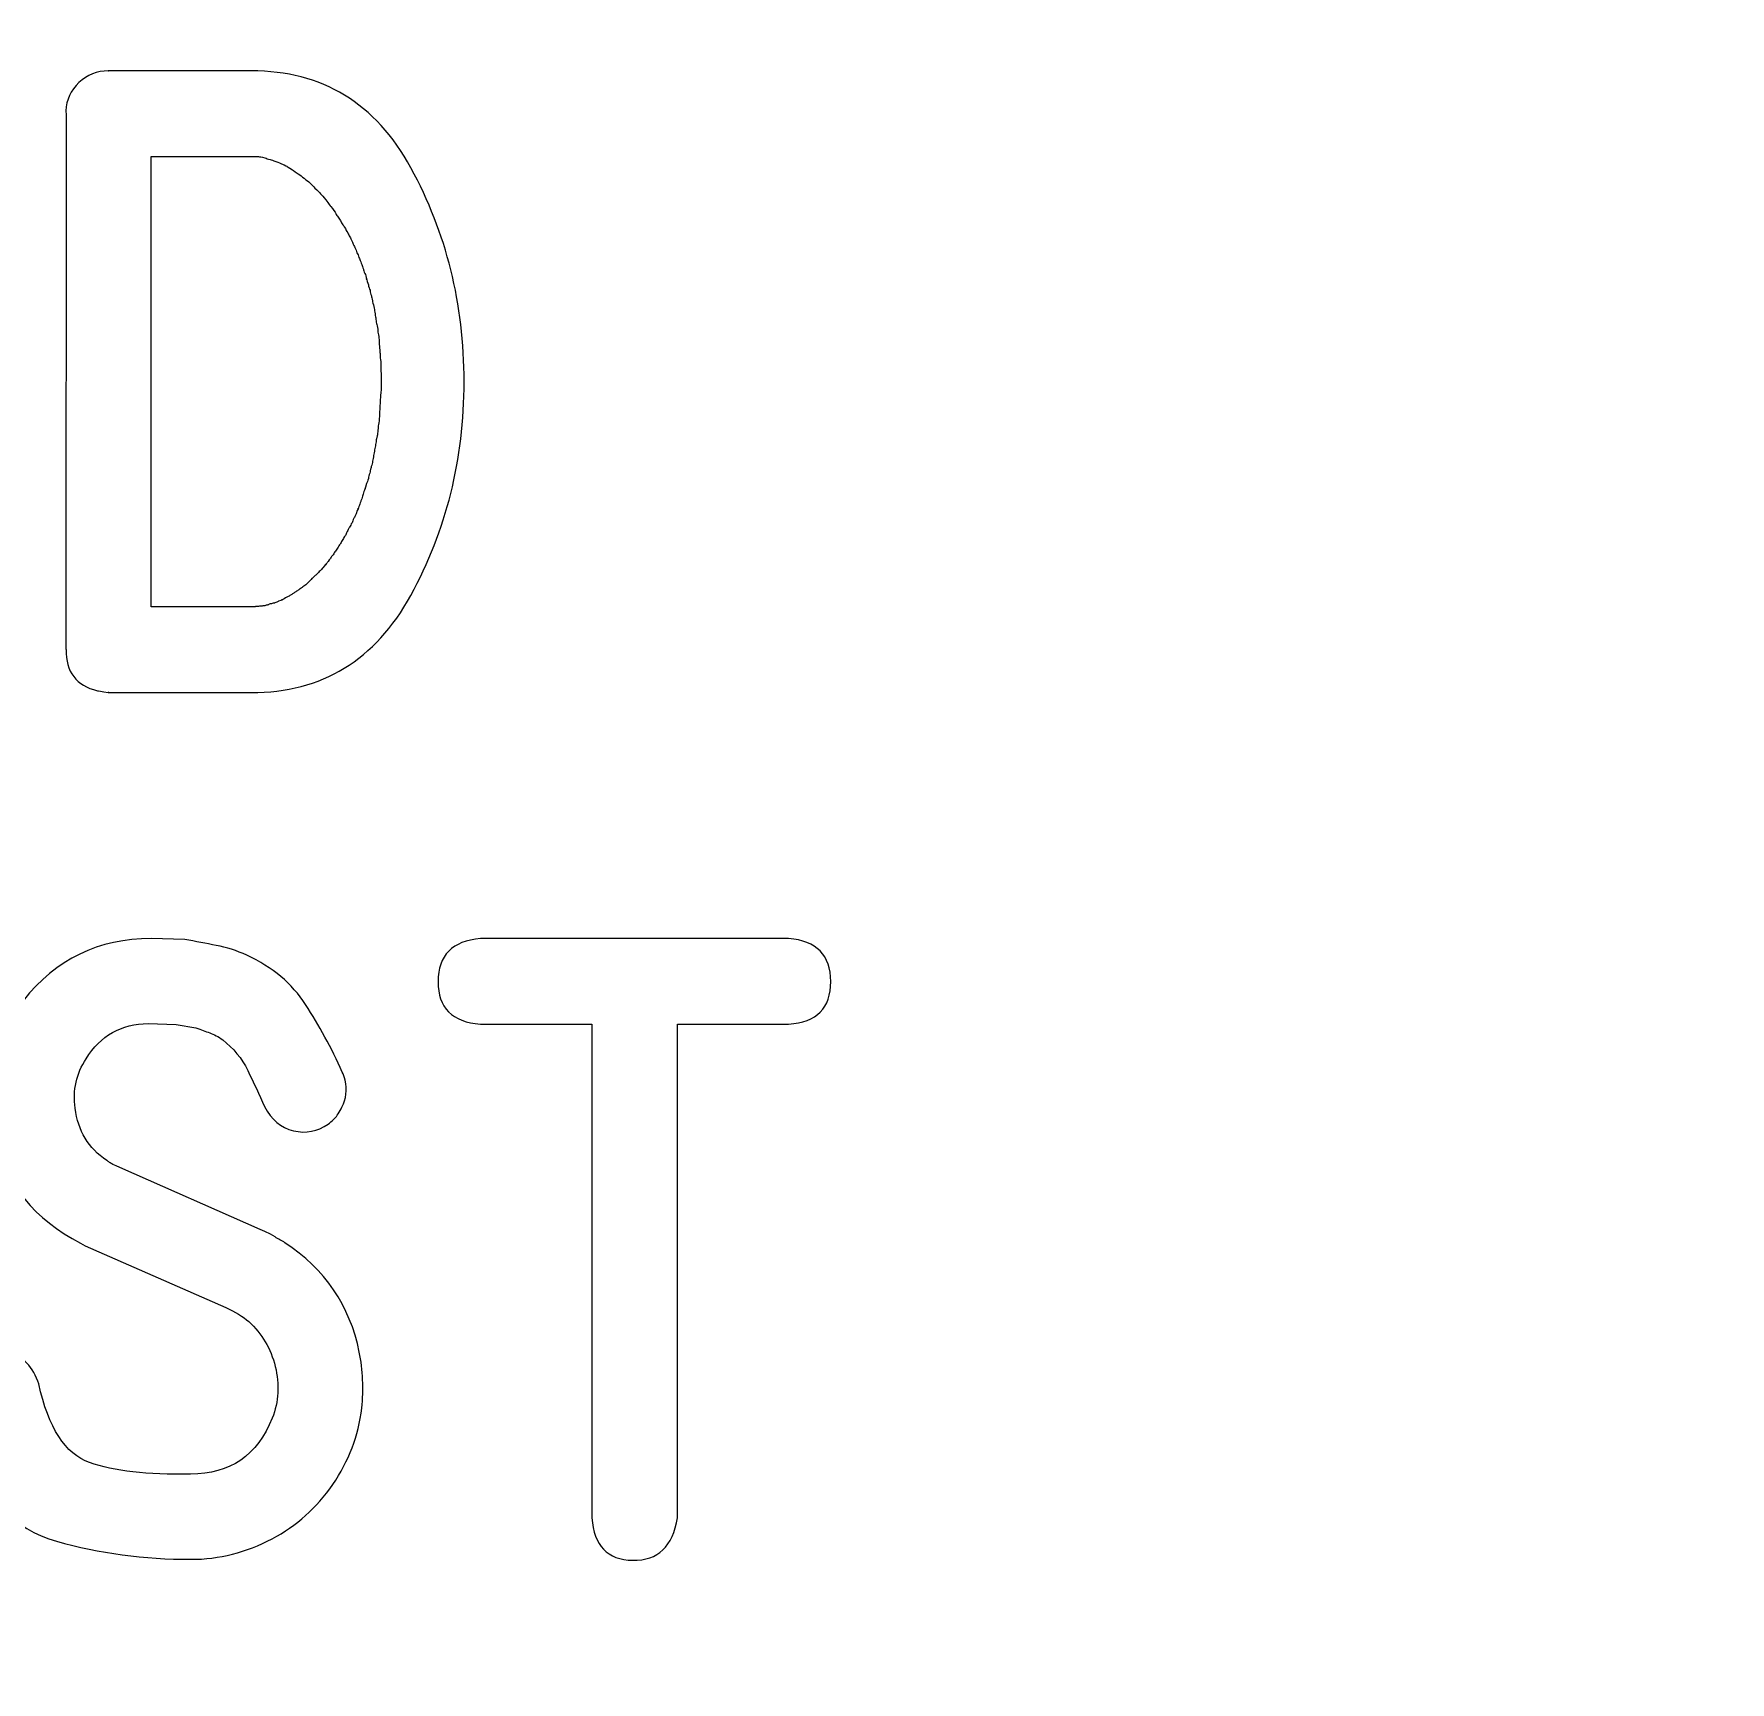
# Model space of a CAD drawing. Header units: millimetres. Extents: x -288 to 359, y -150 to 98.
# Drawn here: x -52.86 to -44.2, y 62.81 to 71.23 of the extents above; entities that cross this region are included whole.
import ezdxf

# ---------------------------------------------------------------- set-up
doc = ezdxf.new("R2010")
doc.units = ezdxf.units.MM
doc.header["$MEASUREMENT"] = 0
doc.layers.add('Cut', color=7, linetype='Continuous', plot=False)
doc.layers.add('Engrave', color=7, linetype='Continuous')

msp = doc.modelspace()

# ---------------------------------------------------------------- linework, layer by layer
at = {"layer": 'Cut', "color": 250, "lineweight": 9}
msp.add_open_spline([(-125.3294, 95.8698), (-125.5948, 95.8696), (-125.8492, 95.764), (-126.0368, 95.5762), (-126.0368, 95.5762), (-126.2243, 95.3885), (-126.3296, 95.1352), (-126.3294, 94.8698), (-126.3294, 94.8698), (-126.3294, 94.8698), (-126.3294, 90.3823), (-126.3294, 90.3823), (-126.3294, 90.3823), (-126.3292, 90.1169), (-126.2236, 89.8624), (-126.0359, 89.6749), (-126.0359, 89.6749), (-125.8481, 89.4874), (-125.5948, 89.3821), (-125.3294, 89.3823), (-125.3294, 89.3823), (-125.3294, 89.3823), (-122.8669, 89.3823), (-122.8669, 89.3823), (-122.8669, 89.3823), (-120.5447, 89.3823), (-118.3988, 88.1434), (-117.2377, 86.1323), (-117.2377, 86.1323), (-116.0766, 84.1212), (-116.0766, 81.6434), (-117.2377, 79.6323), (-117.2377, 79.6323), (-118.3988, 77.6212), (-120.5447, 76.3823), (-122.8669, 76.3823), (-122.8669, 76.3823), (-122.8669, 76.3823), (-125.3294, 76.3823), (-125.3294, 76.3823), (-125.3294, 76.3823), (-125.5948, 76.3821), (-125.8492, 76.2765), (-126.0368, 76.0887), (-126.0368, 76.0887), (-126.2243, 75.901), (-126.3296, 75.6477), (-126.3294, 75.3823), (-126.3294, 75.3823), (-126.3294, 75.3823), (-126.3294, 23.7073), (-126.3294, 23.7073), (-126.3294, 23.7073), (-126.3292, 23.4419), (-126.2236, 23.1874), (-126.0359, 22.9999), (-126.0359, 22.9999), (-125.8481, 22.8124), (-125.5948, 22.7071), (-125.3294, 22.7073), (-125.3294, 22.7073), (-125.3294, 22.7073), (-122.8669, 22.7073), (-122.8669, 22.7073), (-122.8669, 22.7073), (-120.5447, 22.7073), (-118.3988, 21.4684), (-117.2377, 19.4573), (-117.2377, 19.4573), (-116.0766, 17.4462), (-116.0766, 14.9684), (-117.2377, 12.9573), (-117.2377, 12.9573), (-118.3988, 10.9462), (-120.5447, 9.7073), (-122.8669, 9.7073), (-122.8669, 9.7073), (-122.8669, 9.7073), (-125.3294, 9.7073), (-125.3294, 9.7073), (-125.3294, 9.7073), (-125.5948, 9.7071), (-125.8492, 9.6015), (-126.0368, 9.4137), (-126.0368, 9.4137), (-126.2243, 9.226), (-126.3296, 8.9727), (-126.3294, 8.7073), (-126.3294, 8.7073), (-126.3294, 8.7073), (-126.3294, -62.0177), (-126.3294, -62.0177), (-126.3294, -62.0177), (-126.3292, -62.2831), (-126.2236, -62.5376), (-126.0359, -62.7251), (-126.0359, -62.7251), (-125.8481, -62.9126), (-125.5948, -63.0179), (-125.3294, -63.0177), (-125.3294, -63.0177), (-125.3294, -63.0177), (-122.8669, -63.0177), (-122.8669, -63.0177), (-122.8669, -63.0177), (-120.5447, -63.0177), (-118.3988, -64.2566), (-117.2377, -66.2677), (-117.2377, -66.2677), (-116.0766, -68.2788), (-116.0766, -70.7566), (-117.2377, -72.7677), (-117.2377, -72.7677), (-118.3988, -74.7788), (-120.5447, -76.0177), (-122.8669, -76.0177), (-122.8669, -76.0177), (-122.8669, -76.0177), (-125.3294, -76.0177), (-125.3294, -76.0177), (-125.3294, -76.0177), (-125.5948, -76.0179), (-125.8492, -76.1235), (-126.0368, -76.3113), (-126.0368, -76.3113), (-126.2243, -76.499), (-126.3296, -76.7523), (-126.3294, -77.0177), (-126.3294, -77.0177), (-126.3294, -77.0177), (-126.3294, -128.6927), (-126.3294, -128.6927), (-126.3294, -128.6927), (-126.3292, -128.9581), (-126.2236, -129.2126), (-126.0359, -129.4001), (-126.0359, -129.4001), (-125.8481, -129.5876), (-125.5948, -129.6929), (-125.3294, -129.6927), (-125.3294, -129.6927), (-125.3294, -129.6927), (-122.8669, -129.6927), (-122.8669, -129.6927), (-122.8669, -129.6927), (-120.5447, -129.6927), (-118.3988, -130.9316), (-117.2377, -132.9427), (-117.2377, -132.9427), (-116.0766, -134.9538), (-116.0766, -137.4316), (-117.2377, -139.4427), (-117.2377, -139.4427), (-118.3988, -141.4538), (-120.5447, -142.6927), (-122.8669, -142.6927), (-122.8669, -142.6927), (-122.8669, -142.6927), (-125.3294, -142.6927), (-125.3294, -142.6927), (-125.3294, -142.6927), (-125.5948, -142.6929), (-125.8492, -142.7985), (-126.0368, -142.9863), (-126.0368, -142.9863), (-126.2243, -143.174), (-126.3296, -143.4273), (-126.3294, -143.6927), (-126.3294, -143.6927), (-126.3294, -143.6927), (-126.3294, -148.1802), (-126.3294, -148.1802), (-126.3294, -148.1802), (-126.3292, -148.4456), (-126.2236, -148.7001), (-126.0359, -148.8876), (-126.0359, -148.8876), (-125.8481, -149.0751), (-125.5948, -149.1804), (-125.3294, -149.1802), (-125.3294, -149.1802), (-125.3294, -149.1802), (16.1206, -149.1802), (16.1206, -149.1802), (16.1206, -149.1802), (16.386, -149.1801), (16.6404, -149.0745), (16.828, -148.8867), (16.828, -148.8867), (17.0155, -148.6989), (17.1208, -148.4456), (17.1206, -148.1802), (17.1206, -148.1802), (17.1206, -148.1802), (17.1206, -143.6927), (17.1206, -143.6927), (17.1206, -143.6927), (17.1204, -143.4273), (17.0149, -143.1729), (16.8271, -142.9854), (16.8271, -142.9854), (16.6393, -142.7978), (16.386, -142.6926), (16.1206, -142.6927), (16.1206, -142.6927), (16.1206, -142.6927), (13.6581, -142.6927), (13.6581, -142.6927), (13.6581, -142.6927), (11.3359, -142.6927), (9.1901, -141.4538), (8.029, -139.4427), (8.029, -139.4427), (6.8678, -137.4316), (6.8678, -134.9538), (8.029, -132.9427), (8.029, -132.9427), (9.1901, -130.9316), (11.3359, -129.6927), (13.6581, -129.6927), (13.6581, -129.6927), (13.6581, -129.6927), (16.1206, -129.6927), (16.1206, -129.6927), (16.1206, -129.6927), (16.386, -129.6926), (16.6404, -129.587), (16.828, -129.3992), (16.828, -129.3992), (17.0155, -129.2114), (17.1208, -128.9581), (17.1206, -128.6927), (17.1206, -128.6927), (17.1206, -128.6927), (17.1206, -77.0177), (17.1206, -77.0177), (17.1206, -77.0177), (17.1204, -76.7523), (17.0149, -76.4979), (16.8271, -76.3104), (16.8271, -76.3104), (16.6393, -76.1228), (16.386, -76.0176), (16.1206, -76.0177), (16.1206, -76.0177), (16.1206, -76.0177), (13.6581, -76.0177), (13.6581, -76.0177), (13.6581, -76.0177), (11.3359, -76.0177), (9.1901, -74.7788), (8.029, -72.7677), (8.029, -72.7677), (6.8678, -70.7566), (6.8678, -68.2788), (8.029, -66.2677), (8.029, -66.2677), (9.1901, -64.2566), (11.3359, -63.0177), (13.6581, -63.0177), (13.6581, -63.0177), (13.6581, -63.0177), (16.1206, -63.0177), (16.1206, -63.0177), (16.1206, -63.0177), (16.386, -63.0176), (16.6404, -62.912), (16.828, -62.7242), (16.828, -62.7242), (17.0155, -62.5364), (17.1208, -62.2831), (17.1206, -62.0177), (17.1206, -62.0177), (17.1206, -62.0177), (17.1206, 8.7073), (17.1206, 8.7073), (17.1206, 8.7073), (17.1204, 8.9727), (17.0149, 9.2271), (16.8271, 9.4146), (16.8271, 9.4146), (16.6393, 9.6022), (16.386, 9.7074), (16.1206, 9.7073), (16.1206, 9.7073), (16.1206, 9.7073), (13.6581, 9.7073), (13.6581, 9.7073), (13.6581, 9.7073), (11.3359, 9.7073), (9.1901, 10.9462), (8.029, 12.9573), (8.029, 12.9573), (6.8678, 14.9684), (6.8678, 17.4462), (8.029, 19.4573), (8.029, 19.4573), (9.1901, 21.4684), (11.3359, 22.7073), (13.6581, 22.7073), (13.6581, 22.7073), (13.6581, 22.7073), (16.1206, 22.7073), (16.1206, 22.7073), (16.1206, 22.7073), (16.386, 22.7074), (16.6404, 22.813), (16.828, 23.0008), (16.828, 23.0008), (17.0155, 23.1886), (17.1208, 23.4419), (17.1206, 23.7073), (17.1206, 23.7073), (17.1206, 23.7073), (17.1206, 75.3823), (17.1206, 75.3823), (17.1206, 75.3823), (17.1204, 75.6477), (17.0149, 75.9021), (16.8271, 76.0896), (16.8271, 76.0896), (16.6393, 76.2772), (16.386, 76.3824), (16.1206, 76.3823), (16.1206, 76.3823), (16.1206, 76.3823), (13.6581, 76.3823), (13.6581, 76.3823), (13.6581, 76.3823), (11.3359, 76.3823), (9.1901, 77.6212), (8.029, 79.6323), (8.029, 79.6323), (6.8678, 81.6434), (6.8678, 84.1212), (8.029, 86.1323), (8.029, 86.1323), (9.1901, 88.1434), (11.3359, 89.3823), (13.6581, 89.3823), (13.6581, 89.3823), (13.6581, 89.3823), (16.1206, 89.3823), (16.1206, 89.3823), (16.1206, 89.3823), (16.386, 89.3824), (16.6404, 89.488), (16.828, 89.6758), (16.828, 89.6758), (17.0155, 89.8636), (17.1208, 90.1169), (17.1206, 90.3823), (17.1206, 90.3823), (17.1206, 90.3823), (17.1206, 94.8698), (17.1206, 94.8698), (17.1206, 94.8698), (17.1204, 95.1352), (17.0149, 95.3896), (16.8271, 95.5771), (16.8271, 95.5771), (16.6393, 95.7647), (16.386, 95.8699), (16.1206, 95.8698), (16.1206, 95.8698), (16.1206, 95.8698), (-125.3294, 95.8698), (-125.3294, 95.8698)], degree=3, knots=[0, 0, 0, 0, 0.010753, 0.010753, 0.010753, 0.010753, 0.021505, 0.021505, 0.021505, 0.021505, 0.032258, 0.032258, 0.032258, 0.032258, 0.043011, 0.043011, 0.043011, 0.043011, 0.053763, 0.053763, 0.053763, 0.053763, 0.064516, 0.064516, 0.064516, 0.064516, 0.075269, 0.075269, 0.075269, 0.075269, 0.086022, 0.086022, 0.086022, 0.086022, 0.096774, 0.096774, 0.096774, 0.096774, 0.107527, 0.107527, 0.107527, 0.107527, 0.11828, 0.11828, 0.11828, 0.11828, 0.129032, 0.129032, 0.129032, 0.129032, 0.139785, 0.139785, 0.139785, 0.139785, 0.150538, 0.150538, 0.150538, 0.150538, 0.16129, 0.16129, 0.16129, 0.16129, 0.172043, 0.172043, 0.172043, 0.172043, 0.182796, 0.182796, 0.182796, 0.182796, 0.193548, 0.193548, 0.193548, 0.193548, 0.204301, 0.204301, 0.204301, 0.204301, 0.215054, 0.215054, 0.215054, 0.215054, 0.225806, 0.225806, 0.225806, 0.225806, 0.236559, 0.236559, 0.236559, 0.236559, 0.247312, 0.247312, 0.247312, 0.247312, 0.258065, 0.258065, 0.258065, 0.258065, 0.268817, 0.268817, 0.268817, 0.268817, 0.27957, 0.27957, 0.27957, 0.27957, 0.290323, 0.290323, 0.290323, 0.290323, 0.301075, 0.301075, 0.301075, 0.301075, 0.311828, 0.311828, 0.311828, 0.311828, 0.322581, 0.322581, 0.322581, 0.322581, 0.333333, 0.333333, 0.333333, 0.333333, 0.344086, 0.344086, 0.344086, 0.344086, 0.354839, 0.354839, 0.354839, 0.354839, 0.365591, 0.365591, 0.365591, 0.365591, 0.376344, 0.376344, 0.376344, 0.376344, 0.387097, 0.387097, 0.387097, 0.387097, 0.397849, 0.397849, 0.397849, 0.397849, 0.408602, 0.408602, 0.408602, 0.408602, 0.419355, 0.419355, 0.419355, 0.419355, 0.430108, 0.430108, 0.430108, 0.430108, 0.44086, 0.44086, 0.44086, 0.44086, 0.451613, 0.451613, 0.451613, 0.451613, 0.462366, 0.462366, 0.462366, 0.462366, 0.473118, 0.473118, 0.473118, 0.473118, 0.483871, 0.483871, 0.483871, 0.483871, 0.494624, 0.494624, 0.494624, 0.494624, 0.505376, 0.505376, 0.505376, 0.505376, 0.516129, 0.516129, 0.516129, 0.516129, 0.526882, 0.526882, 0.526882, 0.526882, 0.537634, 0.537634, 0.537634, 0.537634, 0.548387, 0.548387, 0.548387, 0.548387, 0.55914, 0.55914, 0.55914, 0.55914, 0.569892, 0.569892, 0.569892, 0.569892, 0.580645, 0.580645, 0.580645, 0.580645, 0.591398, 0.591398, 0.591398, 0.591398, 0.602151, 0.602151, 0.602151, 0.602151, 0.612903, 0.612903, 0.612903, 0.612903, 0.623656, 0.623656, 0.623656, 0.623656, 0.634409, 0.634409, 0.634409, 0.634409, 0.645161, 0.645161, 0.645161, 0.645161, 0.655914, 0.655914, 0.655914, 0.655914, 0.666667, 0.666667, 0.666667, 0.666667, 0.677419, 0.677419, 0.677419, 0.677419, 0.688172, 0.688172, 0.688172, 0.688172, 0.698925, 0.698925, 0.698925, 0.698925, 0.709677, 0.709677, 0.709677, 0.709677, 0.72043, 0.72043, 0.72043, 0.72043, 0.731183, 0.731183, 0.731183, 0.731183, 0.741935, 0.741935, 0.741935, 0.741935, 0.752688, 0.752688, 0.752688, 0.752688, 0.763441, 0.763441, 0.763441, 0.763441, 0.774194, 0.774194, 0.774194, 0.774194, 0.784946, 0.784946, 0.784946, 0.784946, 0.795699, 0.795699, 0.795699, 0.795699, 0.806452, 0.806452, 0.806452, 0.806452, 0.817204, 0.817204, 0.817204, 0.817204, 0.827957, 0.827957, 0.827957, 0.827957, 0.83871, 0.83871, 0.83871, 0.83871, 0.849462, 0.849462, 0.849462, 0.849462, 0.860215, 0.860215, 0.860215, 0.860215, 0.870968, 0.870968, 0.870968, 0.870968, 0.88172, 0.88172, 0.88172, 0.88172, 0.892473, 0.892473, 0.892473, 0.892473, 0.903226, 0.903226, 0.903226, 0.903226, 0.913978, 0.913978, 0.913978, 0.913978, 0.924731, 0.924731, 0.924731, 0.924731, 0.935484, 0.935484, 0.935484, 0.935484, 0.946237, 0.946237, 0.946237, 0.946237, 0.956989, 0.956989, 0.956989, 0.956989, 0.967742, 0.967742, 0.967742, 0.967742, 0.978495, 0.978495, 0.978495, 0.978495, 1, 1, 1, 1], dxfattribs=at)
at = {"layer": 'Engrave', "color": 240, "lineweight": 9}
for points, knots in [([(-52.4813, 71.0375), (-52.4813, 71.0375), (-51.7511, 71.0375), (-51.7511, 71.0375), (-51.7511, 71.0375), (-51.3881, 71.0375), (-51.1166, 70.8724), (-50.9356, 70.5417), (-50.9356, 70.5417), (-50.7547, 70.2109), (-50.6642, 69.8469), (-50.6642, 69.45), (-50.6642, 69.45), (-50.6642, 69.0531), (-50.7552, 68.6896), (-50.9362, 68.3589), (-50.9362, 68.3589), (-51.1177, 68.0281), (-51.3891, 67.8625), (-51.7511, 67.8625), (-51.7511, 67.8625), (-51.7511, 67.8625), (-52.4813, 67.8625), (-52.4813, 67.8625), (-52.4813, 67.8625), (-52.4813, 67.8625), (-52.4782, 67.8625), (-52.4782, 67.8625), (-52.4782, 67.8625), (-52.4782, 67.8625), (-52.4813, 67.8625), (-52.4813, 67.8625), (-52.4813, 67.8625), (-52.5152, 67.8678), (-52.5337, 67.871), (-52.5369, 67.872), (-52.5369, 67.872), (-52.6443, 67.8974), (-52.6978, 67.9678), (-52.6967, 68.0826), (-52.6967, 68.0826), (-52.6967, 68.0826), (-52.6983, 68.0826), (-52.6983, 68.0826), (-52.6983, 68.0826), (-52.6983, 68.0826), (-52.6967, 70.8205), (-52.6967, 70.8205), (-52.6967, 70.8205), (-52.6978, 70.8237), (-52.6983, 70.828), (-52.6983, 70.8327), (-52.6983, 70.8327), (-52.6951, 70.8899), (-52.6729, 70.938), (-52.6311, 70.9777), (-52.6311, 70.9777), (-52.5888, 71.0174), (-52.5385, 71.0375), (-52.4798, 71.0375), (-52.4798, 71.0375), (-52.4798, 71.0375), (-52.4813, 71.0375), (-52.4813, 71.0375)], [0, 0, 0, 0, 0.058824, 0.058824, 0.058824, 0.058824, 0.117647, 0.117647, 0.117647, 0.117647, 0.176471, 0.176471, 0.176471, 0.176471, 0.235294, 0.235294, 0.235294, 0.235294, 0.294118, 0.294118, 0.294118, 0.294118, 0.352941, 0.352941, 0.352941, 0.352941, 0.411765, 0.411765, 0.411765, 0.411765, 0.470588, 0.470588, 0.470588, 0.470588, 0.529412, 0.529412, 0.529412, 0.529412, 0.588235, 0.588235, 0.588235, 0.588235, 0.647059, 0.647059, 0.647059, 0.647059, 0.705882, 0.705882, 0.705882, 0.705882, 0.764706, 0.764706, 0.764706, 0.764706, 0.823529, 0.823529, 0.823529, 0.823529, 0.882353, 0.882353, 0.882353, 0.882353, 1, 1, 1, 1]), ([(-51.7511, 68.2996), (-51.749, 68.2996), (-51.7469, 68.2996), (-51.7447, 68.2996), (-51.7447, 68.2996), (-51.7426, 68.2996), (-51.74, 68.2996), (-51.7373, 68.2996), (-51.7373, 68.2996), (-51.7352, 68.2996), (-51.7331, 68.3001), (-51.7315, 68.3007), (-51.7315, 68.3007), (-51.7299, 68.3012), (-51.7278, 68.3012), (-51.7246, 68.3012), (-51.7246, 68.3012), (-51.7225, 68.3012), (-51.7204, 68.3017), (-51.7178, 68.3022), (-51.7178, 68.3022), (-51.7151, 68.3028), (-51.7125, 68.3028), (-51.7093, 68.3028), (-51.7093, 68.3028), (-51.7072, 68.3028), (-51.7051, 68.3033), (-51.7029, 68.3033), (-51.7029, 68.3033), (-51.7008, 68.3038), (-51.6982, 68.3044), (-51.695, 68.3044), (-51.695, 68.3044), (-51.6934, 68.3044), (-51.6913, 68.3044), (-51.6892, 68.3049), (-51.6892, 68.3049), (-51.6871, 68.3054), (-51.6844, 68.3059), (-51.6812, 68.3059), (-51.6812, 68.3059), (-51.677, 68.3081), (-51.6728, 68.3091), (-51.6691, 68.3091), (-51.6691, 68.3091), (-51.667, 68.3091), (-51.6648, 68.3096), (-51.6627, 68.3112), (-51.6627, 68.3112), (-51.6606, 68.3128), (-51.658, 68.3144), (-51.6548, 68.3149), (-51.6548, 68.3149), (-51.6527, 68.3149), (-51.6505, 68.3155), (-51.6479, 68.316), (-51.6479, 68.316), (-51.6453, 68.3165), (-51.6426, 68.3171), (-51.6394, 68.3181), (-51.6394, 68.3181), (-51.6373, 68.3181), (-51.6352, 68.3186), (-51.6331, 68.3197), (-51.6331, 68.3197), (-51.631, 68.3208), (-51.6289, 68.3218), (-51.6257, 68.3229), (-51.6257, 68.3229), (-51.6193, 68.325), (-51.6146, 68.3271), (-51.6114, 68.3292), (-51.6114, 68.3292), (-51.5929, 68.3356), (-51.5876, 68.3372), (-51.596, 68.3356), (-51.596, 68.3356), (-51.5939, 68.3356), (-51.5918, 68.3361), (-51.5897, 68.3377), (-51.5897, 68.3377), (-51.5876, 68.3393), (-51.5849, 68.3403), (-51.5823, 68.3414), (-51.5823, 68.3414), (-51.5728, 68.3477), (-51.5685, 68.3504), (-51.5696, 68.3493), (-51.5696, 68.3493), (-51.5595, 68.3546), (-51.5542, 68.3573), (-51.5542, 68.3573), (-51.5542, 68.3573), (-51.5521, 68.3583), (-51.55, 68.3594), (-51.5479, 68.361), (-51.5479, 68.361), (-51.5458, 68.3626), (-51.5431, 68.3642), (-51.54, 68.3663), (-51.54, 68.3663), (-51.531, 68.3726), (-51.5262, 68.3758), (-51.5262, 68.3758), (-51.5262, 68.3758), (-51.5241, 68.3769), (-51.522, 68.3779), (-51.5193, 68.3795), (-51.5193, 68.3795), (-51.5167, 68.3811), (-51.514, 68.3827), (-51.5108, 68.3848), (-51.5108, 68.3848), (-51.5087, 68.3858), (-51.5066, 68.3874), (-51.5045, 68.3896), (-51.5045, 68.3896), (-51.5024, 68.3917), (-51.4997, 68.3938), (-51.4966, 68.3959), (-51.4966, 68.3959), (-51.495, 68.397), (-51.4929, 68.398), (-51.4907, 68.3996), (-51.4907, 68.3996), (-51.4886, 68.4012), (-51.486, 68.4033), (-51.4828, 68.4049), (-51.4828, 68.4049), (-51.4807, 68.407), (-51.4754, 68.4112), (-51.4675, 68.4176), (-51.4675, 68.4176), (-51.459, 68.4261), (-51.4548, 68.4298), (-51.4548, 68.4298), (-51.4548, 68.4298), (-51.4526, 68.4319), (-51.4511, 68.434), (-51.4489, 68.4361), (-51.4489, 68.4361), (-51.4468, 68.4382), (-51.4442, 68.4409), (-51.441, 68.4441), (-51.441, 68.4441), (-51.4389, 68.4462), (-51.4368, 68.4478), (-51.4346, 68.4499), (-51.4346, 68.4499), (-51.4325, 68.452), (-51.4304, 68.4546), (-51.4272, 68.4578), (-51.4272, 68.4578), (-51.4241, 68.4599), (-51.4193, 68.4642), (-51.413, 68.47), (-51.413, 68.47), (-51.4108, 68.4721), (-51.4087, 68.4742), (-51.4071, 68.4763), (-51.4071, 68.4763), (-51.405, 68.4785), (-51.4024, 68.4811), (-51.3992, 68.4843), (-51.3992, 68.4843), (-51.3971, 68.4864), (-51.395, 68.4885), (-51.3928, 68.4912), (-51.3928, 68.4912), (-51.3907, 68.4938), (-51.3881, 68.4964), (-51.3854, 68.4996), (-51.3854, 68.4996), (-51.3727, 68.516), (-51.3685, 68.5213), (-51.3727, 68.515), (-51.3727, 68.515), (-51.3653, 68.5224), (-51.3611, 68.5282), (-51.359, 68.5324), (-51.359, 68.5324), (-51.3495, 68.5446), (-51.3452, 68.5504), (-51.3463, 68.5494), (-51.3463, 68.5494), (-51.3442, 68.5525), (-51.342, 68.5552), (-51.3405, 68.5578), (-51.3405, 68.5578), (-51.3383, 68.5605), (-51.3357, 68.5631), (-51.3325, 68.5663), (-51.3325, 68.5663), (-51.3304, 68.5695), (-51.3288, 68.5726), (-51.3272, 68.5758), (-51.3272, 68.5758), (-51.3256, 68.579), (-51.323, 68.5816), (-51.3203, 68.5848), (-51.3203, 68.5848), (-51.3193, 68.588), (-51.3172, 68.5912), (-51.3145, 68.5949), (-51.3145, 68.5949), (-51.3119, 68.5986), (-51.3098, 68.6017), (-51.3076, 68.6049), (-51.3076, 68.6049), (-51.3013, 68.6134), (-51.2976, 68.6197), (-51.2955, 68.624), (-51.2955, 68.624), (-51.2934, 68.6266), (-51.2912, 68.6303), (-51.2897, 68.634), (-51.2897, 68.634), (-51.2881, 68.6372), (-51.286, 68.6409), (-51.2828, 68.6441), (-51.2828, 68.6441), (-51.2807, 68.6467), (-51.2791, 68.6504), (-51.2775, 68.6541), (-51.2775, 68.6541), (-51.2759, 68.6573), (-51.2738, 68.661), (-51.2706, 68.6642), (-51.2706, 68.6642), (-51.2685, 68.669), (-51.2653, 68.6758), (-51.2611, 68.6843), (-51.2611, 68.6843), (-51.259, 68.6875), (-51.2574, 68.6906), (-51.2558, 68.6949), (-51.2558, 68.6949), (-51.2542, 68.6991), (-51.2521, 68.7033), (-51.2489, 68.7076), (-51.2489, 68.7076), (-51.2468, 68.7108), (-51.2447, 68.7139), (-51.2431, 68.7176), (-51.2431, 68.7176), (-51.242, 68.7213), (-51.2394, 68.725), (-51.2362, 68.7293), (-51.2362, 68.7293), (-51.2352, 68.7325), (-51.2341, 68.7356), (-51.2325, 68.7399), (-51.2325, 68.7399), (-51.2309, 68.7441), (-51.2293, 68.7483), (-51.2272, 68.7526), (-51.2272, 68.7526), (-51.224, 68.7573), (-51.2203, 68.7653), (-51.2161, 68.7758), (-51.2161, 68.7758), (-51.206, 68.8012), (-51.2023, 68.8097), (-51.2055, 68.8002), (-51.2055, 68.8002), (-51.2045, 68.8034), (-51.2029, 68.8076), (-51.2013, 68.8118), (-51.2013, 68.8118), (-51.1997, 68.8166), (-51.1981, 68.8214), (-51.196, 68.8251), (-51.196, 68.8251), (-51.1949, 68.8293), (-51.1939, 68.8335), (-51.1923, 68.8378), (-51.1923, 68.8378), (-51.1907, 68.842), (-51.1886, 68.8462), (-51.187, 68.8515), (-51.187, 68.8515), (-51.1838, 68.861), (-51.1812, 68.869), (-51.1791, 68.8764), (-51.1791, 68.8764), (-51.178, 68.8806), (-51.1769, 68.8849), (-51.1754, 68.8891), (-51.1754, 68.8891), (-51.1738, 68.8928), (-51.1717, 68.8976), (-51.1695, 68.9028), (-51.1695, 68.9028), (-51.1738, 68.8923), (-51.1711, 68.9013), (-51.1621, 68.9293), (-51.1621, 68.9293), (-51.16, 68.9341), (-51.1568, 68.9431), (-51.1526, 68.9552), (-51.1526, 68.9552), (-51.1526, 68.9595), (-51.1521, 68.9642), (-51.1505, 68.9685), (-51.1505, 68.9685), (-51.1489, 68.9732), (-51.1473, 68.978), (-51.1463, 68.9833), (-51.1463, 68.9833), (-51.1452, 68.9875), (-51.1441, 68.9917), (-51.1431, 68.9965), (-51.1431, 68.9965), (-51.1425, 69.0013), (-51.141, 69.006), (-51.1388, 69.0113), (-51.1388, 69.0113), (-51.1388, 69.0145), (-51.1378, 69.0182), (-51.1362, 69.023), (-51.1362, 69.023), (-51.1346, 69.0277), (-51.1336, 69.0325), (-51.1325, 69.0378), (-51.1325, 69.0378), (-51.1314, 69.0447), (-51.1298, 69.0547), (-51.1277, 69.0669), (-51.1277, 69.0669), (-51.1277, 69.0711), (-51.1272, 69.0754), (-51.1256, 69.0801), (-51.1256, 69.0801), (-51.124, 69.0849), (-51.1224, 69.0896), (-51.1219, 69.0949), (-51.1219, 69.0949), (-51.1219, 69.0992), (-51.1214, 69.1034), (-51.1203, 69.1082), (-51.1203, 69.1082), (-51.1193, 69.1129), (-51.1182, 69.1177), (-51.1171, 69.123), (-51.1171, 69.123), (-51.1161, 69.1304), (-51.1145, 69.1399), (-51.1124, 69.1526), (-51.1124, 69.1526), (-51.1124, 69.1563), (-51.1113, 69.1611), (-51.1097, 69.1664), (-51.1097, 69.1664), (-51.1087, 69.1717), (-51.1071, 69.1764), (-51.106, 69.1817), (-51.106, 69.1817), (-51.106, 69.1891), (-51.105, 69.1986), (-51.1029, 69.2113), (-51.1029, 69.2113), (-51.1029, 69.2156), (-51.1029, 69.2198), (-51.1023, 69.2246), (-51.1023, 69.2246), (-51.1018, 69.2293), (-51.1007, 69.2346), (-51.0997, 69.2405), (-51.0997, 69.2405), (-51.0981, 69.2532), (-51.097, 69.2627), (-51.097, 69.2701), (-51.097, 69.2701), (-51.096, 69.2775), (-51.0955, 69.287), (-51.0955, 69.2997), (-51.0955, 69.2997), (-51.0944, 69.3071), (-51.0939, 69.3172), (-51.0939, 69.3304), (-51.0939, 69.3304), (-51.0928, 69.3378), (-51.0923, 69.3479), (-51.0923, 69.36), (-51.0923, 69.36), (-51.0923, 69.3653), (-51.0917, 69.3701), (-51.0912, 69.3749), (-51.0912, 69.3749), (-51.0907, 69.3796), (-51.0902, 69.3849), (-51.0891, 69.3913), (-51.0891, 69.3913), (-51.0891, 69.3955), (-51.0886, 69.3997), (-51.088, 69.4045), (-51.088, 69.4045), (-51.088, 69.4087), (-51.0875, 69.4145), (-51.0875, 69.4204), (-51.0875, 69.4204), (-51.0875, 69.4246), (-51.0875, 69.4294), (-51.0875, 69.4347), (-51.0875, 69.4347), (-51.0875, 69.4394), (-51.0875, 69.4447), (-51.0875, 69.45), (-51.0875, 69.45), (-51.0875, 69.4553), (-51.0875, 69.4601), (-51.0875, 69.4648), (-51.0875, 69.4648), (-51.0875, 69.4696), (-51.0875, 69.4743), (-51.0875, 69.4796), (-51.0875, 69.4796), (-51.0875, 69.4844), (-51.088, 69.4897), (-51.088, 69.4939), (-51.088, 69.4939), (-51.0886, 69.4987), (-51.0891, 69.5045), (-51.0891, 69.5103), (-51.0891, 69.5103), (-51.0891, 69.5146), (-51.0891, 69.5193), (-51.0891, 69.5246), (-51.0891, 69.5246), (-51.0891, 69.5294), (-51.0891, 69.5347), (-51.0891, 69.54), (-51.0891, 69.54), (-51.0891, 69.5463), (-51.0902, 69.5564), (-51.0923, 69.5712), (-51.0923, 69.5712), (-51.0923, 69.5834), (-51.0928, 69.5929), (-51.0939, 69.5987), (-51.0939, 69.5987), (-51.0939, 69.6061), (-51.0949, 69.6167), (-51.097, 69.6315), (-51.097, 69.6315), (-51.097, 69.6437), (-51.0976, 69.6532), (-51.0986, 69.6596), (-51.0986, 69.6596), (-51.0986, 69.6664), (-51.0992, 69.6765), (-51.1013, 69.6887), (-51.1013, 69.6887), (-51.1023, 69.6929), (-51.1034, 69.6977), (-51.1039, 69.7029), (-51.1039, 69.7029), (-51.1044, 69.7077), (-51.1044, 69.713), (-51.1044, 69.7183), (-51.1044, 69.7183), (-51.1066, 69.7305), (-51.1087, 69.7405), (-51.1108, 69.7479), (-51.1108, 69.7479), (-51.1119, 69.7516), (-51.1129, 69.7564), (-51.114, 69.7606), (-51.114, 69.7606), (-51.115, 69.7654), (-51.1156, 69.7701), (-51.1156, 69.7754), (-51.1156, 69.7754), (-51.1166, 69.7828), (-51.1182, 69.7924), (-51.1203, 69.8051), (-51.1203, 69.8051), (-51.1214, 69.8125), (-51.1224, 69.822), (-51.1246, 69.8347), (-51.1246, 69.8347), (-51.1288, 69.8469), (-51.1314, 69.8564), (-51.1325, 69.8622), (-51.1325, 69.8622), (-51.1346, 69.8749), (-51.1362, 69.8834), (-51.1373, 69.8887), (-51.1373, 69.8887), (-51.1394, 69.8929), (-51.141, 69.8971), (-51.142, 69.9019), (-51.142, 69.9019), (-51.1431, 69.9067), (-51.1436, 69.9114), (-51.1447, 69.9167), (-51.1447, 69.9167), (-51.1457, 69.921), (-51.1473, 69.9252), (-51.1494, 69.93), (-51.1494, 69.93), (-51.1515, 69.9347), (-51.1526, 69.9395), (-51.1526, 69.9448), (-51.1526, 69.9448), (-51.1621, 69.9723), (-51.1648, 69.9813), (-51.1605, 69.9707), (-51.1605, 69.9707), (-51.1627, 69.9781), (-51.1648, 69.9871), (-51.1679, 69.9972), (-51.1679, 69.9972), (-51.1701, 70.0003), (-51.1722, 70.004), (-51.1738, 70.0088), (-51.1738, 70.0088), (-51.1754, 70.0136), (-51.1764, 70.0178), (-51.1775, 70.022), (-51.1775, 70.022), (-51.1785, 70.0252), (-51.1817, 70.0342), (-51.187, 70.0485), (-51.187, 70.0485), (-51.1907, 70.0585), (-51.1939, 70.067), (-51.196, 70.0734), (-51.196, 70.0734), (-51.1981, 70.0765), (-51.1997, 70.0802), (-51.2013, 70.085), (-51.2013, 70.085), (-51.2029, 70.0898), (-51.2045, 70.094), (-51.2055, 70.0982), (-51.2055, 70.0982), (-51.2076, 70.1009), (-51.2098, 70.1046), (-51.2113, 70.1088), (-51.2113, 70.1088), (-51.2135, 70.113), (-51.215, 70.1173), (-51.2161, 70.1215), (-51.2161, 70.1215), (-51.2203, 70.1316), (-51.224, 70.1395), (-51.2272, 70.1448), (-51.2272, 70.1448), (-51.2314, 70.1549), (-51.2341, 70.1623), (-51.2362, 70.1665), (-51.2362, 70.1665), (-51.2404, 70.1765), (-51.2441, 70.1845), (-51.2473, 70.1892), (-51.2473, 70.1892), (-51.2494, 70.1924), (-51.2516, 70.1961), (-51.2531, 70.1998), (-51.2531, 70.1998), (-51.2553, 70.203), (-51.2568, 70.2067), (-51.2579, 70.2099), (-51.2579, 70.2099), (-51.2643, 70.2199), (-51.2685, 70.2273), (-51.2706, 70.2316), (-51.2706, 70.2316), (-51.2796, 70.2459), (-51.2838, 70.2527), (-51.2828, 70.2517), (-51.2828, 70.2517), (-51.286, 70.2549), (-51.2881, 70.258), (-51.2897, 70.2617), (-51.2897, 70.2617), (-51.2912, 70.2654), (-51.2934, 70.2686), (-51.2955, 70.2718), (-51.2955, 70.2718), (-51.2976, 70.276), (-51.3013, 70.2819), (-51.3076, 70.2903), (-51.3076, 70.2903), (-51.3098, 70.2935), (-51.3119, 70.2967), (-51.314, 70.2993), (-51.314, 70.2993), (-51.3161, 70.3025), (-51.3177, 70.3057), (-51.3188, 70.3088), (-51.3188, 70.3088), (-51.3235, 70.3184), (-51.3325, 70.33), (-51.3447, 70.3443), (-51.3447, 70.3443), (-51.3468, 70.3464), (-51.3553, 70.3581), (-51.3696, 70.3787), (-51.3696, 70.3787), (-51.3823, 70.393), (-51.3913, 70.4036), (-51.3976, 70.4099), (-51.3976, 70.4099), (-51.404, 70.4168), (-51.413, 70.4268), (-51.4257, 70.439), (-51.4257, 70.439), (-51.4336, 70.4485), (-51.4426, 70.457), (-51.4521, 70.4655), (-51.4521, 70.4655), (-51.459, 70.4708), (-51.469, 70.4782), (-51.4812, 70.4888), (-51.4812, 70.4888), (-51.4918, 70.4972), (-51.5013, 70.5046), (-51.5108, 70.512), (-51.5108, 70.512), (-51.5347, 70.5274), (-51.5442, 70.5343), (-51.54, 70.5321), (-51.54, 70.5321), (-51.5611, 70.5443), (-51.5701, 70.5501), (-51.568, 70.5491), (-51.568, 70.5491), (-51.568, 70.5491), (-51.5775, 70.5538), (-51.596, 70.5634), (-51.596, 70.5634), (-51.6003, 70.565), (-51.6098, 70.5687), (-51.6257, 70.574), (-51.6257, 70.574), (-51.6389, 70.5792), (-51.649, 70.5829), (-51.6548, 70.5851), (-51.6548, 70.5851), (-51.6601, 70.5856), (-51.6648, 70.5872), (-51.6691, 70.5888), (-51.6691, 70.5888), (-51.6728, 70.5904), (-51.677, 70.5919), (-51.6812, 70.5941), (-51.6812, 70.5941), (-51.6998, 70.5972), (-51.7093, 70.5988), (-51.7093, 70.5988), (-51.7093, 70.5988), (-51.7156, 70.5999), (-51.7246, 70.6004), (-51.7373, 70.6004), (-51.7373, 70.6004), (-51.74, 70.6004), (-51.7426, 70.6004), (-51.7447, 70.6004), (-51.7447, 70.6004), (-51.7469, 70.6004), (-51.749, 70.6004), (-51.7511, 70.6004), (-51.7511, 70.6004), (-51.7511, 70.6004), (-52.2628, 70.6004), (-52.2628, 70.6004), (-52.2628, 70.6004), (-52.2628, 70.6004), (-52.2628, 68.2996), (-52.2628, 68.2996), (-52.2628, 68.2996), (-52.2628, 68.2996), (-52.2628, 68.2996), (-52.2628, 68.2996), (-52.2628, 68.2996), (-52.2628, 68.2996), (-51.7511, 68.2996), (-51.7511, 68.2996)], [0, 0, 0, 0, 0.005848, 0.005848, 0.005848, 0.005848, 0.011696, 0.011696, 0.011696, 0.011696, 0.017544, 0.017544, 0.017544, 0.017544, 0.023392, 0.023392, 0.023392, 0.023392, 0.02924, 0.02924, 0.02924, 0.02924, 0.035088, 0.035088, 0.035088, 0.035088, 0.040936, 0.040936, 0.040936, 0.040936, 0.046784, 0.046784, 0.046784, 0.046784, 0.052632, 0.052632, 0.052632, 0.052632, 0.05848, 0.05848, 0.05848, 0.05848, 0.064327, 0.064327, 0.064327, 0.064327, 0.070175, 0.070175, 0.070175, 0.070175, 0.076023, 0.076023, 0.076023, 0.076023, 0.081871, 0.081871, 0.081871, 0.081871, 0.087719, 0.087719, 0.087719, 0.087719, 0.093567, 0.093567, 0.093567, 0.093567, 0.099415, 0.099415, 0.099415, 0.099415, 0.105263, 0.105263, 0.105263, 0.105263, 0.111111, 0.111111, 0.111111, 0.111111, 0.116959, 0.116959, 0.116959, 0.116959, 0.122807, 0.122807, 0.122807, 0.122807, 0.128655, 0.128655, 0.128655, 0.128655, 0.134503, 0.134503, 0.134503, 0.134503, 0.140351, 0.140351, 0.140351, 0.140351, 0.146199, 0.146199, 0.146199, 0.146199, 0.152047, 0.152047, 0.152047, 0.152047, 0.157895, 0.157895, 0.157895, 0.157895, 0.163743, 0.163743, 0.163743, 0.163743, 0.169591, 0.169591, 0.169591, 0.169591, 0.175439, 0.175439, 0.175439, 0.175439, 0.181287, 0.181287, 0.181287, 0.181287, 0.187135, 0.187135, 0.187135, 0.187135, 0.192982, 0.192982, 0.192982, 0.192982, 0.19883, 0.19883, 0.19883, 0.19883, 0.204678, 0.204678, 0.204678, 0.204678, 0.210526, 0.210526, 0.210526, 0.210526, 0.216374, 0.216374, 0.216374, 0.216374, 0.222222, 0.222222, 0.222222, 0.222222, 0.22807, 0.22807, 0.22807, 0.22807, 0.233918, 0.233918, 0.233918, 0.233918, 0.239766, 0.239766, 0.239766, 0.239766, 0.245614, 0.245614, 0.245614, 0.245614, 0.251462, 0.251462, 0.251462, 0.251462, 0.25731, 0.25731, 0.25731, 0.25731, 0.263158, 0.263158, 0.263158, 0.263158, 0.269006, 0.269006, 0.269006, 0.269006, 0.274854, 0.274854, 0.274854, 0.274854, 0.280702, 0.280702, 0.280702, 0.280702, 0.28655, 0.28655, 0.28655, 0.28655, 0.292398, 0.292398, 0.292398, 0.292398, 0.298246, 0.298246, 0.298246, 0.298246, 0.304094, 0.304094, 0.304094, 0.304094, 0.309942, 0.309942, 0.309942, 0.309942, 0.315789, 0.315789, 0.315789, 0.315789, 0.321637, 0.321637, 0.321637, 0.321637, 0.327485, 0.327485, 0.327485, 0.327485, 0.333333, 0.333333, 0.333333, 0.333333, 0.339181, 0.339181, 0.339181, 0.339181, 0.345029, 0.345029, 0.345029, 0.345029, 0.350877, 0.350877, 0.350877, 0.350877, 0.356725, 0.356725, 0.356725, 0.356725, 0.362573, 0.362573, 0.362573, 0.362573, 0.368421, 0.368421, 0.368421, 0.368421, 0.374269, 0.374269, 0.374269, 0.374269, 0.380117, 0.380117, 0.380117, 0.380117, 0.385965, 0.385965, 0.385965, 0.385965, 0.391813, 0.391813, 0.391813, 0.391813, 0.397661, 0.397661, 0.397661, 0.397661, 0.403509, 0.403509, 0.403509, 0.403509, 0.409357, 0.409357, 0.409357, 0.409357, 0.415205, 0.415205, 0.415205, 0.415205, 0.421053, 0.421053, 0.421053, 0.421053, 0.426901, 0.426901, 0.426901, 0.426901, 0.432749, 0.432749, 0.432749, 0.432749, 0.438596, 0.438596, 0.438596, 0.438596, 0.444444, 0.444444, 0.444444, 0.444444, 0.450292, 0.450292, 0.450292, 0.450292, 0.45614, 0.45614, 0.45614, 0.45614, 0.461988, 0.461988, 0.461988, 0.461988, 0.467836, 0.467836, 0.467836, 0.467836, 0.473684, 0.473684, 0.473684, 0.473684, 0.479532, 0.479532, 0.479532, 0.479532, 0.48538, 0.48538, 0.48538, 0.48538, 0.491228, 0.491228, 0.491228, 0.491228, 0.497076, 0.497076, 0.497076, 0.497076, 0.502924, 0.502924, 0.502924, 0.502924, 0.508772, 0.508772, 0.508772, 0.508772, 0.51462, 0.51462, 0.51462, 0.51462, 0.520468, 0.520468, 0.520468, 0.520468, 0.526316, 0.526316, 0.526316, 0.526316, 0.532164, 0.532164, 0.532164, 0.532164, 0.538012, 0.538012, 0.538012, 0.538012, 0.54386, 0.54386, 0.54386, 0.54386, 0.549708, 0.549708, 0.549708, 0.549708, 0.555556, 0.555556, 0.555556, 0.555556, 0.561404, 0.561404, 0.561404, 0.561404, 0.567251, 0.567251, 0.567251, 0.567251, 0.573099, 0.573099, 0.573099, 0.573099, 0.578947, 0.578947, 0.578947, 0.578947, 0.584795, 0.584795, 0.584795, 0.584795, 0.590643, 0.590643, 0.590643, 0.590643, 0.596491, 0.596491, 0.596491, 0.596491, 0.602339, 0.602339, 0.602339, 0.602339, 0.608187, 0.608187, 0.608187, 0.608187, 0.614035, 0.614035, 0.614035, 0.614035, 0.619883, 0.619883, 0.619883, 0.619883, 0.625731, 0.625731, 0.625731, 0.625731, 0.631579, 0.631579, 0.631579, 0.631579, 0.637427, 0.637427, 0.637427, 0.637427, 0.643275, 0.643275, 0.643275, 0.643275, 0.649123, 0.649123, 0.649123, 0.649123, 0.654971, 0.654971, 0.654971, 0.654971, 0.660819, 0.660819, 0.660819, 0.660819, 0.666667, 0.666667, 0.666667, 0.666667, 0.672515, 0.672515, 0.672515, 0.672515, 0.678363, 0.678363, 0.678363, 0.678363, 0.684211, 0.684211, 0.684211, 0.684211, 0.690058, 0.690058, 0.690058, 0.690058, 0.695906, 0.695906, 0.695906, 0.695906, 0.701754, 0.701754, 0.701754, 0.701754, 0.707602, 0.707602, 0.707602, 0.707602, 0.71345, 0.71345, 0.71345, 0.71345, 0.719298, 0.719298, 0.719298, 0.719298, 0.725146, 0.725146, 0.725146, 0.725146, 0.730994, 0.730994, 0.730994, 0.730994, 0.736842, 0.736842, 0.736842, 0.736842, 0.74269, 0.74269, 0.74269, 0.74269, 0.748538, 0.748538, 0.748538, 0.748538, 0.754386, 0.754386, 0.754386, 0.754386, 0.760234, 0.760234, 0.760234, 0.760234, 0.766082, 0.766082, 0.766082, 0.766082, 0.77193, 0.77193, 0.77193, 0.77193, 0.777778, 0.777778, 0.777778, 0.777778, 0.783626, 0.783626, 0.783626, 0.783626, 0.789474, 0.789474, 0.789474, 0.789474, 0.795322, 0.795322, 0.795322, 0.795322, 0.80117, 0.80117, 0.80117, 0.80117, 0.807018, 0.807018, 0.807018, 0.807018, 0.812865, 0.812865, 0.812865, 0.812865, 0.818713, 0.818713, 0.818713, 0.818713, 0.824561, 0.824561, 0.824561, 0.824561, 0.830409, 0.830409, 0.830409, 0.830409, 0.836257, 0.836257, 0.836257, 0.836257, 0.842105, 0.842105, 0.842105, 0.842105, 0.847953, 0.847953, 0.847953, 0.847953, 0.853801, 0.853801, 0.853801, 0.853801, 0.859649, 0.859649, 0.859649, 0.859649, 0.865497, 0.865497, 0.865497, 0.865497, 0.871345, 0.871345, 0.871345, 0.871345, 0.877193, 0.877193, 0.877193, 0.877193, 0.883041, 0.883041, 0.883041, 0.883041, 0.888889, 0.888889, 0.888889, 0.888889, 0.894737, 0.894737, 0.894737, 0.894737, 0.900585, 0.900585, 0.900585, 0.900585, 0.906433, 0.906433, 0.906433, 0.906433, 0.912281, 0.912281, 0.912281, 0.912281, 0.918129, 0.918129, 0.918129, 0.918129, 0.923977, 0.923977, 0.923977, 0.923977, 0.929825, 0.929825, 0.929825, 0.929825, 0.935673, 0.935673, 0.935673, 0.935673, 0.94152, 0.94152, 0.94152, 0.94152, 0.947368, 0.947368, 0.947368, 0.947368, 0.953216, 0.953216, 0.953216, 0.953216, 0.959064, 0.959064, 0.959064, 0.959064, 0.964912, 0.964912, 0.964912, 0.964912, 0.97076, 0.97076, 0.97076, 0.97076, 0.976608, 0.976608, 0.976608, 0.976608, 0.982456, 0.982456, 0.982456, 0.982456, 0.988304, 0.988304, 0.988304, 0.988304, 1, 1, 1, 1]), ([(-51.7063, 65.1205), (-51.7063, 65.1205), (-51.6815, 65.1099), (-51.6815, 65.1099), (-51.6815, 65.1099), (-51.6815, 65.1099), (-51.6534, 65.0962), (-51.6534, 65.0962), (-51.6534, 65.0962), (-51.6534, 65.0962), (-51.6286, 65.0819), (-51.6286, 65.0819), (-51.6286, 65.0819), (-51.6217, 65.0766), (-51.6132, 65.0718), (-51.6047, 65.0671), (-51.6047, 65.0671), (-51.5957, 65.0629), (-51.5873, 65.0576), (-51.5788, 65.0528), (-51.5788, 65.0528), (-51.3746, 64.9184), (-51.2476, 64.7321), (-51.1994, 64.4945), (-51.1994, 64.4945), (-51.1809, 64.4014), (-51.1766, 64.3056), (-51.1867, 64.2077), (-51.1867, 64.2077), (-51.2036, 64.067), (-51.2528, 63.9373), (-51.3349, 63.8177), (-51.3349, 63.8177), (-51.4169, 63.6981), (-51.5201, 63.6061), (-51.6439, 63.541), (-51.6439, 63.541), (-51.7773, 63.4706), (-51.9154, 63.4357), (-52.0582, 63.4357), (-52.0582, 63.4357), (-52.298, 63.4357), (-52.5266, 63.4664), (-52.7451, 63.5277), (-52.7451, 63.5277), (-52.9631, 63.5891), (-53.1187, 63.7537), (-53.2113, 64.0215), (-53.2113, 64.0215), (-53.224, 64.0558), (-53.233, 64.0908), (-53.2393, 64.1268), (-53.2393, 64.1268), (-53.2457, 64.1633), (-53.2531, 64.1993), (-53.261, 64.2358), (-53.261, 64.2358), (-53.2764, 64.3098), (-53.2584, 64.3755), (-53.206, 64.4326), (-53.206, 64.4326), (-53.1541, 64.4892), (-53.0891, 64.5109), (-53.0118, 64.4977), (-53.0118, 64.4977), (-52.9298, 64.4808), (-52.8732, 64.4305), (-52.8409, 64.3458), (-52.8409, 64.3458), (-52.8409, 64.3458), (-52.8361, 64.3315), (-52.8361, 64.3315), (-52.8361, 64.3315), (-52.7869, 64.1072), (-52.7001, 63.9733), (-52.5768, 63.9299), (-52.5768, 63.9299), (-52.453, 63.8865), (-52.2815, 63.8669), (-52.0614, 63.8712), (-52.0614, 63.8712), (-51.8587, 63.8712), (-51.7196, 63.9664), (-51.6439, 64.1564), (-51.6439, 64.1564), (-51.6111, 64.2411), (-51.6058, 64.3294), (-51.6286, 64.421), (-51.6286, 64.421), (-51.6513, 64.512), (-51.6963, 64.5887), (-51.7635, 64.6496), (-51.7635, 64.6496), (-51.7937, 64.6755), (-51.8328, 64.6993), (-51.8815, 64.7221), (-51.8815, 64.7221), (-51.8815, 64.7221), (-52.599, 65.0369), (-52.599, 65.0369), (-52.599, 65.0369), (-52.599, 65.0369), (-52.6223, 65.0496), (-52.6223, 65.0496), (-52.6223, 65.0496), (-52.8573, 65.1734), (-53.0028, 65.3497), (-53.0594, 65.5783), (-53.0594, 65.5783), (-53.1287, 65.8428), (-53.0806, 66.0799), (-52.9144, 66.2905), (-52.9144, 66.2905), (-52.7488, 66.5006), (-52.5308, 66.6059), (-52.2614, 66.6059), (-52.2614, 66.6059), (-52.2614, 66.6059), (-52.0905, 66.6011), (-52.0905, 66.6011), (-52.0905, 66.6011), (-52.035, 66.5911), (-51.981, 66.581), (-51.9297, 66.571), (-51.9297, 66.571), (-51.8778, 66.5615), (-51.8254, 66.5445), (-51.773, 66.5207), (-51.773, 66.5207), (-51.6428, 66.4599), (-51.5428, 66.3757), (-51.4735, 66.2694), (-51.4735, 66.2694), (-51.4042, 66.163), (-51.3417, 66.0476), (-51.2862, 65.9238), (-51.2862, 65.9238), (-51.2809, 65.9122), (-51.2761, 65.8989), (-51.2719, 65.8836), (-51.2719, 65.8836), (-51.2608, 65.8328), (-51.2661, 65.7868), (-51.2878, 65.7455), (-51.2878, 65.7455), (-51.2999, 65.7195), (-51.3132, 65.7), (-51.3264, 65.6867), (-51.3264, 65.6867), (-51.3396, 65.673), (-51.3507, 65.664), (-51.3587, 65.6587), (-51.3587, 65.6587), (-51.4127, 65.6206), (-51.4714, 65.609), (-51.5354, 65.6248), (-51.5354, 65.6248), (-51.6, 65.6391), (-51.6487, 65.6804), (-51.6831, 65.7487), (-51.6831, 65.7487), (-51.71, 65.8084), (-51.7386, 65.8698), (-51.7688, 65.9323), (-51.7688, 65.9323), (-51.7995, 65.9947), (-51.8423, 66.0466), (-51.8968, 66.0884), (-51.8968, 66.0884), (-51.9196, 66.1048), (-51.9418, 66.117), (-51.963, 66.1244), (-51.963, 66.1244), (-51.9842, 66.1323), (-52.0074, 66.1408), (-52.0334, 66.1503), (-52.0334, 66.1503), (-52.0334, 66.1503), (-52.1339, 66.1672), (-52.1339, 66.1672), (-52.1339, 66.1672), (-52.1339, 66.1672), (-52.2768, 66.172), (-52.2768, 66.172), (-52.2768, 66.172), (-52.4154, 66.1699), (-52.5213, 66.1101), (-52.5943, 65.9921), (-52.5943, 65.9921), (-52.644, 65.9164), (-52.6625, 65.8323), (-52.6504, 65.7391), (-52.6504, 65.7391), (-52.6361, 65.6248), (-52.5821, 65.5359), (-52.489, 65.4724), (-52.489, 65.4724), (-52.4847, 65.4698), (-52.4805, 65.4661), (-52.4752, 65.4624), (-52.4752, 65.4624), (-52.4699, 65.4592), (-52.4641, 65.4555), (-52.4583, 65.4523), (-52.4583, 65.4523), (-52.4583, 65.4523), (-52.4408, 65.4449), (-52.4408, 65.4449), (-52.4408, 65.4449), (-52.4408, 65.4449), (-52.4223, 65.437), (-52.4223, 65.437), (-52.4223, 65.437), (-52.4223, 65.437), (-51.7063, 65.1205), (-51.7063, 65.1205)], [0, 0, 0, 0, 0.018182, 0.018182, 0.018182, 0.018182, 0.036364, 0.036364, 0.036364, 0.036364, 0.054545, 0.054545, 0.054545, 0.054545, 0.072727, 0.072727, 0.072727, 0.072727, 0.090909, 0.090909, 0.090909, 0.090909, 0.109091, 0.109091, 0.109091, 0.109091, 0.127273, 0.127273, 0.127273, 0.127273, 0.145455, 0.145455, 0.145455, 0.145455, 0.163636, 0.163636, 0.163636, 0.163636, 0.181818, 0.181818, 0.181818, 0.181818, 0.2, 0.2, 0.2, 0.2, 0.218182, 0.218182, 0.218182, 0.218182, 0.236364, 0.236364, 0.236364, 0.236364, 0.254545, 0.254545, 0.254545, 0.254545, 0.272727, 0.272727, 0.272727, 0.272727, 0.290909, 0.290909, 0.290909, 0.290909, 0.309091, 0.309091, 0.309091, 0.309091, 0.327273, 0.327273, 0.327273, 0.327273, 0.345455, 0.345455, 0.345455, 0.345455, 0.363636, 0.363636, 0.363636, 0.363636, 0.381818, 0.381818, 0.381818, 0.381818, 0.4, 0.4, 0.4, 0.4, 0.418182, 0.418182, 0.418182, 0.418182, 0.436364, 0.436364, 0.436364, 0.436364, 0.454545, 0.454545, 0.454545, 0.454545, 0.472727, 0.472727, 0.472727, 0.472727, 0.490909, 0.490909, 0.490909, 0.490909, 0.509091, 0.509091, 0.509091, 0.509091, 0.527273, 0.527273, 0.527273, 0.527273, 0.545455, 0.545455, 0.545455, 0.545455, 0.563636, 0.563636, 0.563636, 0.563636, 0.581818, 0.581818, 0.581818, 0.581818, 0.6, 0.6, 0.6, 0.6, 0.618182, 0.618182, 0.618182, 0.618182, 0.636364, 0.636364, 0.636364, 0.636364, 0.654545, 0.654545, 0.654545, 0.654545, 0.672727, 0.672727, 0.672727, 0.672727, 0.690909, 0.690909, 0.690909, 0.690909, 0.709091, 0.709091, 0.709091, 0.709091, 0.727273, 0.727273, 0.727273, 0.727273, 0.745455, 0.745455, 0.745455, 0.745455, 0.763636, 0.763636, 0.763636, 0.763636, 0.781818, 0.781818, 0.781818, 0.781818, 0.8, 0.8, 0.8, 0.8, 0.818182, 0.818182, 0.818182, 0.818182, 0.836364, 0.836364, 0.836364, 0.836364, 0.854545, 0.854545, 0.854545, 0.854545, 0.872727, 0.872727, 0.872727, 0.872727, 0.890909, 0.890909, 0.890909, 0.890909, 0.909091, 0.909091, 0.909091, 0.909091, 0.927273, 0.927273, 0.927273, 0.927273, 0.945455, 0.945455, 0.945455, 0.945455, 0.963636, 0.963636, 0.963636, 0.963636, 1, 1, 1, 1]), ([(-50.012, 63.6479), (-50.012, 63.6479), (-50.012, 66.1688), (-50.012, 66.1688), (-50.012, 66.1688), (-50.012, 66.1688), (-50.5808, 66.1688), (-50.5808, 66.1688), (-50.5808, 66.1688), (-50.7253, 66.1799), (-50.7978, 66.2529), (-50.7973, 66.3863), (-50.7973, 66.3863), (-50.7967, 66.5202), (-50.7242, 66.5937), (-50.5808, 66.6059), (-50.5808, 66.6059), (-50.5808, 66.6059), (-49.0071, 66.6059), (-49.0071, 66.6059), (-49.0071, 66.6059), (-48.8648, 66.5948), (-48.7928, 66.5212), (-48.7923, 66.3863), (-48.7923, 66.3863), (-48.7917, 66.2519), (-48.8637, 66.1789), (-49.0071, 66.1688), (-49.0071, 66.1688), (-49.0071, 66.1688), (-49.5744, 66.1688), (-49.5744, 66.1688), (-49.5744, 66.1688), (-49.5744, 66.1688), (-49.5744, 63.6479), (-49.5744, 63.6479), (-49.5744, 63.6479), (-49.5982, 63.5013), (-49.6744, 63.4288), (-49.8035, 63.4309), (-49.8035, 63.4309), (-49.9321, 63.433), (-50.0014, 63.5055), (-50.012, 63.6479)], [0, 0, 0, 0, 0.083333, 0.083333, 0.083333, 0.083333, 0.166667, 0.166667, 0.166667, 0.166667, 0.25, 0.25, 0.25, 0.25, 0.333333, 0.333333, 0.333333, 0.333333, 0.416667, 0.416667, 0.416667, 0.416667, 0.5, 0.5, 0.5, 0.5, 0.583333, 0.583333, 0.583333, 0.583333, 0.666667, 0.666667, 0.666667, 0.666667, 0.75, 0.75, 0.75, 0.75, 0.833333, 0.833333, 0.833333, 0.833333, 1, 1, 1, 1])]:
    msp.add_open_spline(points, degree=3, knots=knots, dxfattribs=at)

doc.saveas('drawing.dxf')
